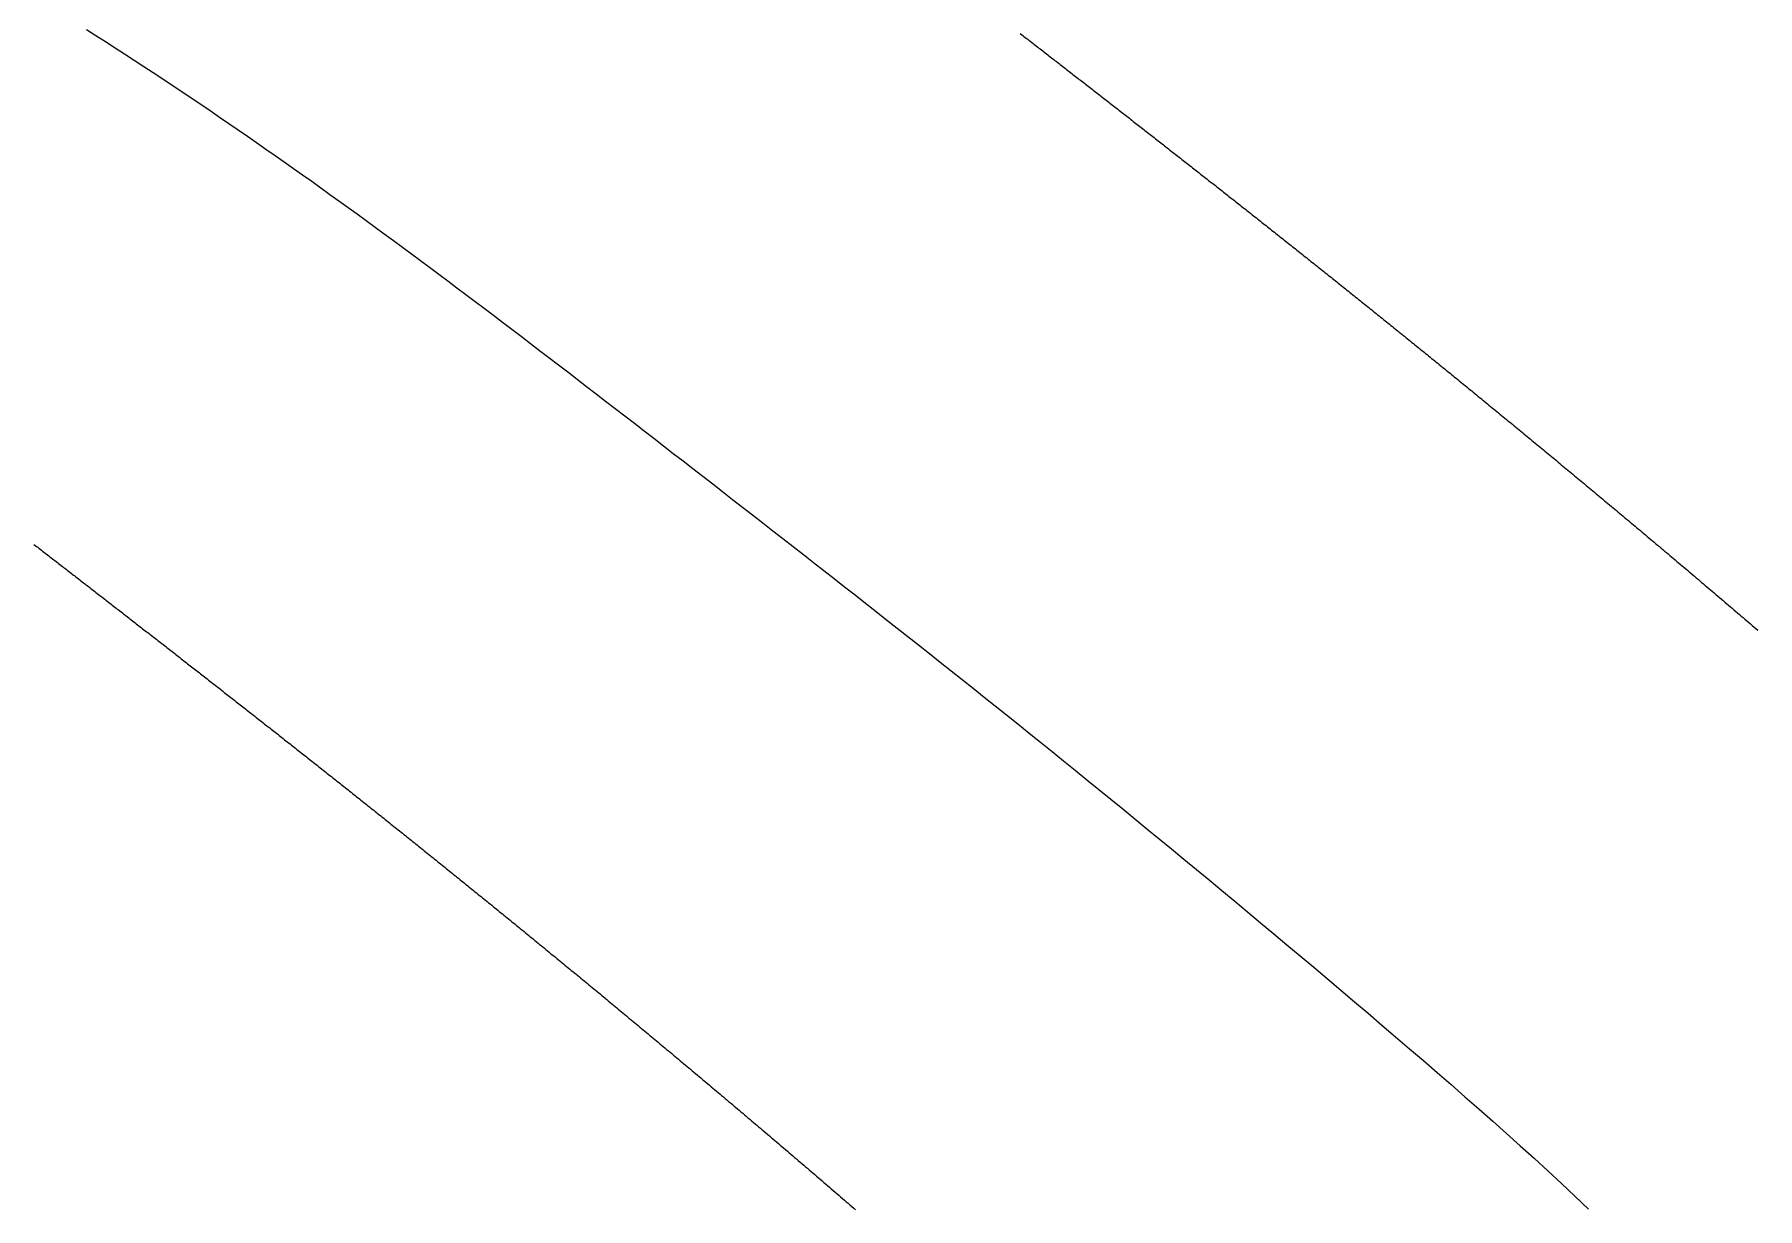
# Model space of a CAD drawing. Header units: inches. Extents: x 62745 to 64469, y 7520 to 8963.
# Drawn here: x 62837.559 to 62841.357, y 8075.834 to 8078.422 of the extents above; entities that cross this region are included whole.
import ezdxf

# ---------------------------------------------------------------- set-up
doc = ezdxf.new("R2010")
doc.units = ezdxf.units.IN
doc.header["$MEASUREMENT"] = 0
doc.layers.add('2', color=2, linetype='Continuous')

msp = doc.modelspace()

# ---------------------------------------------------------------- linework, layer by layer
at = {"layer": '2'}
for points in [[(62837.67355887, 8078.43318853), (62837.69454594, 8078.41988832), (62837.7155751, 8078.40647015), (62837.73663283, 8078.39294591), (62837.7577056, 8078.37932746), (62837.77877991, 8078.36562667), (62837.79984223, 8078.35185541), (62837.82087905, 8078.33802556), (62837.84187685, 8078.32414898), (62837.86282405, 8078.31023593), (62837.88371682, 8078.29629019), (62837.90455324, 8078.28231393), (62837.92533143, 8078.2683093), (62837.94604948, 8078.25427848), (62837.96670548, 8078.24022363), (62837.98729755, 8078.22614691), (62838.00782377, 8078.21205049), (62838.02828329, 8078.19793585), (62838.04867941, 8078.18380171), (62838.06901646, 8078.16964611), (62838.08929879, 8078.15546709), (62838.10953074, 8078.1412627), (62838.12971664, 8078.12703098), (62838.14986083, 8078.11276996), (62838.16996767, 8078.09847768), (62838.19004145, 8078.0841522), (62838.21008635, 8078.06979165), (62838.23010652, 8078.05539417), (62838.25010612, 8078.04095788), (62838.2700893, 8078.02648094), (62838.29006019, 8078.01196149), (62838.31002295, 8077.99739765), (62838.32998173, 8077.98278758), (62838.34994064, 8077.96812943), (62838.36990363, 8077.95342151), (62838.38987461, 8077.93866214), (62838.40985749, 8077.92384964), (62838.42985619, 8077.90898233), (62838.44987461, 8077.89405854), (62838.46991667, 8077.87907658), (62838.48998627, 8077.86403478), (62838.51008729, 8077.84893151), (62838.53022343, 8077.83376529), (62838.55039833, 8077.81853469), (62838.57061566, 8077.80323827), (62838.59087906, 8077.7878746), (62838.61119219, 8077.77244225), (62838.63155871, 8077.75693979), (62838.65198226, 8077.74136577), (62838.67246633, 8077.72571892), (62838.69301371, 8077.70999855), (62838.71362698, 8077.6942041), (62838.73430877, 8077.67833502), (62838.75506167, 8077.66239079), (62838.77588829, 8077.64637083), (62838.79679125, 8077.63027462), (62838.81777313, 8077.61410161), (62838.83883601, 8077.5978516), (62838.85997976, 8077.58152585), (62838.88120371, 8077.56512595), (62838.90250719, 8077.54865353), (62838.92388953, 8077.53211017), (62838.94535005, 8077.5154975), (62838.9668881, 8077.4988171), (62838.988503, 8077.4820706), (62839.0101941, 8077.46525927), (62839.03196086, 8077.44838308), (62839.05380275, 8077.4314417), (62839.07571924, 8077.41443477), (62839.0977098, 8077.39736194), (62839.11977392, 8077.38022288), (62839.14191106, 8077.36301722), (62839.1641207, 8077.34574463), (62839.1864029, 8077.32840423), (62839.20876003, 8077.31099304), (62839.23119508, 8077.29350757), (62839.25371101, 8077.27594432), (62839.27631078, 8077.25829978), (62839.29899737, 8077.24057046), (62839.32177374, 8077.22275285), (62839.34464286, 8077.20484346), (62839.36760785, 8077.18683867), (62839.39067243, 8077.16873441), (62839.41384046, 8077.15052648), (62839.43711581, 8077.13221069), (62839.46050235, 8077.11378286), (62839.48400395, 8077.09523878), (62839.50762447, 8077.07657428), (62839.53136778, 8077.05778517), (62839.55523774, 8077.03886723), (62839.57923823, 8077.01981629), (62839.6033731, 8077.00062814), (62839.62764623, 8076.98129859), (62839.65206148, 8076.96182342), (62839.67662271, 8076.94219845), (62839.70133379, 8076.92241946), (62839.72619859, 8076.90248228), (62839.75122096, 8076.88238269), (62839.77640472, 8076.86211652), (62839.80175366, 8076.8416796), (62839.8272716, 8076.82106777), (62839.85296234, 8076.80027684), (62839.87882967, 8076.77930265), (62839.90487741, 8076.75814103), (62839.93110936, 8076.73678781), (62839.95752931, 8076.71523881), (62839.98414097, 8076.69348993), (62840.01094805, 8076.67153703), (62840.03795427, 8076.649376), (62840.06516332, 8076.62700273), (62840.09257892, 8076.6044131), (62840.12020476, 8076.58160298), (62840.14804457, 8076.55856826), (62840.17610111, 8076.5353056), (62840.20437352, 8076.51181476), (62840.23285999, 8076.48809626), (62840.26155872, 8076.46415064), (62840.2904679, 8076.43997843), (62840.31958575, 8076.41558016), (62840.34891046, 8076.39095637), (62840.37844023, 8076.36610758), (62840.40816996, 8076.34103636), (62840.43808137, 8076.31575342), (62840.4681529, 8076.2902715), (62840.49836296, 8076.26460334), (62840.52869, 8076.23876167), (62840.55911242, 8076.21275924), (62840.58960867, 8076.18660879), (62840.62015716, 8076.16032305), (62840.65073694, 8076.13391145), (62840.68132944, 8076.10737013), (62840.71191673, 8076.08069191), (62840.74248085, 8076.05386962), (62840.77300387, 8076.02689608), (62840.80346782, 8075.99976411), (62840.83385478, 8075.97246653), (62840.86414679, 8075.94499617), (62840.89433039, 8075.91734162), (62840.92441004, 8075.88947453), (62840.95439467, 8075.86136232), (62840.98429324, 8075.83297241)], [(62839.73167993, 8078.42429724), (62839.73442201, 8078.42217209), (62839.73716519, 8078.42004598), (62839.73990948, 8078.41791891), (62839.7426549, 8078.41579088), (62839.74540144, 8078.41366187), (62839.74814911, 8078.41153189), (62839.75089793, 8078.40940093), (62839.75364789, 8078.40726898), (62839.756399, 8078.40513603), (62839.75915127, 8078.40300208), (62839.7619047, 8078.40086712), (62839.76465931, 8078.39873115), (62839.76741509, 8078.39659415), (62839.77017206, 8078.39445613), (62839.77293021, 8078.39231707), (62839.77568956, 8078.39017698), (62839.77845012, 8078.38803583), (62839.78121188, 8078.38589363), (62839.78397485, 8078.38375038), (62839.78673905, 8078.38160605), (62839.78950447, 8078.37946066), (62839.79227113, 8078.37731419), (62839.79503903, 8078.37516663), (62839.79780817, 8078.37301798), (62839.80057857, 8078.37086823), (62839.80335022, 8078.36871737), (62839.80612314, 8078.36656541), (62839.80889734, 8078.36441233), (62839.8116728, 8078.36225813), (62839.81444956, 8078.36010279), (62839.8172276, 8078.35794632), (62839.82000694, 8078.35578871), (62839.82278758, 8078.35362995), (62839.82556953, 8078.35147003), (62839.82835279, 8078.34930896), (62839.83113738, 8078.34714671), (62839.83392329, 8078.34498329), (62839.83671054, 8078.34281869), (62839.83949913, 8078.3406529), (62839.84228907, 8078.33848592), (62839.84508035, 8078.33631773), (62839.847873, 8078.33414835), (62839.85066701, 8078.33197774), (62839.8534624, 8078.32980592), (62839.85625916, 8078.32763288), (62839.8590573, 8078.3254586), (62839.86185684, 8078.32328309), (62839.86465777, 8078.32110632), (62839.86746011, 8078.31892831), (62839.87026386, 8078.31674904), (62839.87306902, 8078.31456851), (62839.8758756, 8078.31238671), (62839.87868361, 8078.31020363), (62839.88149306, 8078.30801927), (62839.88430395, 8078.30583362), (62839.88711628, 8078.30364667), (62839.88993007, 8078.30145842), (62839.89274531, 8078.29926886), (62839.89556202, 8078.29707798), (62839.89838021, 8078.29488579), (62839.90119987, 8078.29269226), (62839.90402102, 8078.2904974), (62839.90684365, 8078.2883012), (62839.90966779, 8078.28610365), (62839.91249343, 8078.28390474), (62839.91532057, 8078.28170447), (62839.91814923, 8078.27950283), (62839.92097942, 8078.27729981), (62839.92381113, 8078.2750954), (62839.92664438, 8078.27288961), (62839.92947916, 8078.27068241), (62839.93231549, 8078.26847381), (62839.93515338, 8078.26626379), (62839.93799282, 8078.26405236), (62839.94083383, 8078.26183949), (62839.94367641, 8078.2596252), (62839.94652057, 8078.25740945), (62839.94936631, 8078.25519226), (62839.95221364, 8078.25297362), (62839.95506256, 8078.2507535), (62839.95791309, 8078.24853192), (62839.96076523, 8078.24630886), (62839.96361898, 8078.24408431), (62839.96647435, 8078.24185827), (62839.96933134, 8078.23963073), (62839.97218997, 8078.23740168), (62839.97505024, 8078.23517112), (62839.97791216, 8078.23293903), (62839.98077572, 8078.23070542), (62839.98364094, 8078.22847027), (62839.98650783, 8078.22623357), (62839.98937639, 8078.22399533), (62839.99224662, 8078.22175552), (62839.99511853, 8078.21951416), (62839.99799213, 8078.21727121), (62840.00086743, 8078.21502669), (62840.00374443, 8078.21278059), (62840.00662313, 8078.21053288), (62840.00950355, 8078.20828358), (62840.01238569, 8078.20603267), (62840.01526955, 8078.20378014), (62840.01815514, 8078.20152599), (62840.02104248, 8078.1992702), (62840.02393155, 8078.19701278), (62840.02682238, 8078.19475372), (62840.02971496, 8078.192493), (62840.0326093, 8078.19023063), (62840.03550542, 8078.18796658), (62840.0384033, 8078.18570087), (62840.04130297, 8078.18343347), (62840.04420443, 8078.18116438), (62840.04710768, 8078.1788936), (62840.05001272, 8078.17662112), (62840.05291958, 8078.17434692), (62840.05582824, 8078.17207101), (62840.05873873, 8078.16979338), (62840.06165103, 8078.16751401), (62840.06456517, 8078.1652329), (62840.06748115, 8078.16295005), (62840.07039896, 8078.16066545), (62840.07331863, 8078.15837908), (62840.07624015, 8078.15609095), (62840.07916353, 8078.15380104), (62840.08208878, 8078.15150934), (62840.0850159, 8078.14921586), (62840.08794491, 8078.14692059), (62840.09087579, 8078.1446235), (62840.09380857, 8078.14232461), (62840.09674325, 8078.1400239), (62840.09967983, 8078.13772136), (62840.10261833, 8078.13541699), (62840.10555874, 8078.13311078), (62840.10850107, 8078.13080273), (62840.11144533, 8078.12849281), (62840.11439153, 8078.12618104), (62840.11733967, 8078.1238674), (62840.12028975, 8078.12155188), (62840.12324179, 8078.11923448), (62840.12619579, 8078.11691518), (62840.12915176, 8078.11459399), (62840.1321097, 8078.1122709), (62840.13506961, 8078.10994589), (62840.13803152, 8078.10761896), (62840.14099541, 8078.1052901), (62840.1439613, 8078.10295931), (62840.14692919, 8078.10062658), (62840.14989909, 8078.0982919), (62840.15287101, 8078.09595527), (62840.15584494, 8078.09361667), (62840.15882091, 8078.0912761), (62840.16179891, 8078.08893355), (62840.16477895, 8078.08658902), (62840.16776104, 8078.0842425), (62840.17074517, 8078.08189398), (62840.17373137, 8078.07954345), (62840.17671963, 8078.07719091), (62840.17970997, 8078.07483634), (62840.18270238, 8078.07247975), (62840.18569687, 8078.07012113), (62840.18869346, 8078.06776046), (62840.19169213, 8078.06539774), (62840.19469292, 8078.06303296), (62840.1976958, 8078.06066612), (62840.20070081, 8078.05829721), (62840.20370793, 8078.05592622), (62840.20671718, 8078.05355314), (62840.20972856, 8078.05117797), (62840.21274209, 8078.0488007), (62840.21575775, 8078.04642132), (62840.21877557, 8078.04403983), (62840.22179555, 8078.04165622), (62840.22481769, 8078.03927047), (62840.22784199, 8078.03688259), (62840.23086848, 8078.03449257), (62840.23389715, 8078.03210039), (62840.236928, 8078.02970606), (62840.23996105, 8078.02730956), (62840.2429963, 8078.02491088), (62840.24603376, 8078.02251003), (62840.24907343, 8078.02010699), (62840.25211532, 8078.01770176), (62840.25515943, 8078.01529432), (62840.25820578, 8078.01288468), (62840.26125436, 8078.01047282), (62840.26430519, 8078.00805873), (62840.26735826, 8078.00564242), (62840.2704136, 8078.00322386), (62840.27347119, 8078.00080307), (62840.27653106, 8077.99838002), (62840.27959319, 8077.99595471), (62840.28265761, 8077.99352713), (62840.28572432, 8077.99109728), (62840.28879332, 8077.98866515), (62840.29186462, 8077.98623073), (62840.29493822, 8077.98379401), (62840.29801414, 8077.981355), (62840.30109238, 8077.97891367), (62840.30417293, 8077.97647002), (62840.30725582, 8077.97402405), (62840.31034105, 8077.97157575), (62840.31342861, 8077.96912511), (62840.31651853, 8077.96667212), (62840.3196108, 8077.96421678), (62840.32270543, 8077.96175907), (62840.32580243, 8077.959299), (62840.32890181, 8077.95683656), (62840.33200356, 8077.95437173), (62840.3351077, 8077.95190451), (62840.33821423, 8077.9494349), (62840.34132316, 8077.94696288), (62840.34443449, 8077.94448845), (62840.34754823, 8077.9420116), (62840.35066439, 8077.93953233), (62840.35378297, 8077.93705062), (62840.35690399, 8077.93456647), (62840.36002743, 8077.93207988), (62840.36315332, 8077.92959083), (62840.36628166, 8077.92709931), (62840.36941244, 8077.92460533), (62840.37254569, 8077.92210887), (62840.37568141, 8077.91960993), (62840.3788196, 8077.9171085), (62840.38196026, 8077.91460457), (62840.38510341, 8077.91209813), (62840.38824905, 8077.90958919), (62840.39139719, 8077.90707772), (62840.39454783, 8077.90456372), (62840.39770098, 8077.90204719), (62840.40085664, 8077.89952812), (62840.40401483, 8077.8970065), (62840.40717555, 8077.89448232), (62840.41033879, 8077.89195558), (62840.41350458, 8077.88942627), (62840.41667292, 8077.88689439), (62840.4198438, 8077.88435991), (62840.42301725, 8077.88182285), (62840.42619326, 8077.87928319), (62840.42937184, 8077.87674092), (62840.432553, 8077.87419603), (62840.43573674, 8077.87164852), (62840.43892307, 8077.86909839), (62840.442112, 8077.86654562), (62840.44530353, 8077.86399021), (62840.44849766, 8077.86143215), (62840.45169441, 8077.85887143), (62840.45489378, 8077.85630804), (62840.45809578, 8077.85374199), (62840.46130041, 8077.85117325), (62840.46450768, 8077.84860183), (62840.46771759, 8077.84602772), (62840.47093016, 8077.8434509), (62840.47414538, 8077.84087138), (62840.47736327, 8077.83828914), (62840.48058382, 8077.83570418), (62840.48380705, 8077.83311649), (62840.48703297, 8077.83052607), (62840.49026157, 8077.8279329), (62840.49349286, 8077.82533698), (62840.49672686, 8077.8227383), (62840.49996356, 8077.82013685), (62840.50320298, 8077.81753263), (62840.50644512, 8077.81492563), (62840.50968998, 8077.81231585), (62840.51293757, 8077.80970326), (62840.5161879, 8077.80708788), (62840.51944097, 8077.80446969), (62840.52269679, 8077.80184868), (62840.52595537, 8077.79922485), (62840.52921671, 8077.79659819), (62840.53248082, 8077.79396869), (62840.53574771, 8077.79133634), (62840.53901737, 8077.78870114), (62840.54228982, 8077.78606309), (62840.54556507, 8077.78342216), (62840.54884311, 8077.78077836), (62840.55212396, 8077.77813168), (62840.55540762, 8077.77548211), (62840.5586941, 8077.77282965), (62840.56198341, 8077.77017428), (62840.56527554, 8077.767516), (62840.56857051, 8077.7648548), (62840.57186832, 8077.76219068), (62840.57516898, 8077.75952363), (62840.5784725, 8077.75685364), (62840.58177888, 8077.7541807), (62840.58508812, 8077.75150481), (62840.58840024, 8077.74882595), (62840.59171523, 8077.74614413), (62840.59503312, 8077.74345934), (62840.59835389, 8077.74077156), (62840.60167756, 8077.73808079), (62840.60500414, 8077.73538702), (62840.60833363, 8077.73269025), (62840.61166603, 8077.72999047), (62840.61500136, 8077.72728767), (62840.61833961, 8077.72458184), (62840.6216808, 8077.72187298), (62840.62502493, 8077.71916108), (62840.62837201, 8077.71644613), (62840.63172204, 8077.71372813), (62840.63507504, 8077.71100706), (62840.63843099, 8077.70828293), (62840.64178992, 8077.70555571), (62840.64515183, 8077.70282542), (62840.64851673, 8077.70009203), (62840.65188461, 8077.69735555), (62840.65525549, 8077.69461596), (62840.65862937, 8077.69187325), (62840.66200627, 8077.68912743), (62840.66538617, 8077.68637848), (62840.6687691, 8077.68362639), (62840.67215506, 8077.68087117), (62840.67554405, 8077.67811279), (62840.67893608, 8077.67535126), (62840.68233116, 8077.67258656), (62840.68572929, 8077.6698187), (62840.68913047, 8077.66704765), (62840.69253473, 8077.66427342), (62840.69594205, 8077.661496), (62840.69935245, 8077.65871538), (62840.70276593, 8077.65593155), (62840.70618251, 8077.65314451), (62840.70960217, 8077.65035425), (62840.71302494, 8077.64756076), (62840.71645082, 8077.64476403), (62840.71987981, 8077.64196406), (62840.72331193, 8077.63916084), (62840.72674717, 8077.63635436), (62840.73018554, 8077.63354462), (62840.73362705, 8077.6307316), (62840.7370717, 8077.62791531), (62840.74051951, 8077.62509573), (62840.74397047, 8077.62227286), (62840.7474246, 8077.61944668), (62840.75088189, 8077.6166172), (62840.75434237, 8077.6137844), (62840.75780602, 8077.61094828), (62840.76127286, 8077.60810883), (62840.7647429, 8077.60526605), (62840.76821614, 8077.60241991), (62840.77169258, 8077.59957043), (62840.77517223, 8077.59671759), (62840.77865511, 8077.59386138), (62840.78214121, 8077.5910018), (62840.78563054, 8077.58813884), (62840.78912311, 8077.5852725), (62840.79261892, 8077.58240275), (62840.79611799, 8077.57952961), (62840.79962031, 8077.57665305), (62840.80312589, 8077.57377308), (62840.80663474, 8077.57088969), (62840.81014686, 8077.56800286), (62840.81366226, 8077.5651126), (62840.81718096, 8077.56221889), (62840.82070294, 8077.55932173), (62840.82422822, 8077.55642111), (62840.82775681, 8077.55351702), (62840.83128871, 8077.55060946), (62840.83482393, 8077.54769841), (62840.83836247, 8077.54478388), (62840.84190435, 8077.54186585), (62840.84544956, 8077.53894432), (62840.84899811, 8077.53601927), (62840.85255001, 8077.53309071), (62840.85610526, 8077.53015863), (62840.85966388, 8077.52722301), (62840.86322586, 8077.52428385), (62840.86679121, 8077.52134115), (62840.87035995, 8077.51839489), (62840.87393207, 8077.51544507), (62840.87750758, 8077.51249168), (62840.88108649, 8077.50953472), (62840.88466881, 8077.50657417), (62840.88825453, 8077.50361004), (62840.89184367, 8077.5006423), (62840.89543624, 8077.49767096), (62840.89903223, 8077.49469601), (62840.90263166, 8077.49171745), (62840.90623453, 8077.48873525), (62840.90984084, 8077.48574942), (62840.91345061, 8077.48275995), (62840.91706384, 8077.47976684), (62840.92068054, 8077.47677006), (62840.92430071, 8077.47376963), (62840.92792435, 8077.47076553), (62840.93155148, 8077.46775775), (62840.9351821, 8077.46474628), (62840.93881622, 8077.46173113), (62840.94245384, 8077.45871227), (62840.94609497, 8077.45568971), (62840.94973961, 8077.45266344), (62840.95338778, 8077.44963344), (62840.95703947, 8077.44659972), (62840.9606947, 8077.44356227), (62840.96435347, 8077.44052107), (62840.96801578, 8077.43747612), (62840.97168165, 8077.43442742), (62840.97535107, 8077.43137495), (62840.97902406, 8077.42831872), (62840.98270062, 8077.4252587), (62840.98638075, 8077.4221949), (62840.99006447, 8077.41912731), (62840.99375178, 8077.41605591), (62840.99744269, 8077.41298071), (62841.00113719, 8077.4099017), (62841.0048353, 8077.40681886), (62841.00853703, 8077.4037322), (62841.01224238, 8077.4006417), (62841.01595135, 8077.39754735), (62841.01966396, 8077.39444916), (62841.02338021, 8077.39134711), (62841.0271001, 8077.38824119), (62841.03082364, 8077.3851314), (62841.03455084, 8077.38201774), (62841.0382817, 8077.37890018), (62841.04201623, 8077.37577873), (62841.04575443, 8077.37265339), (62841.04949632, 8077.36952413), (62841.0532419, 8077.36639096), (62841.05699117, 8077.36325386), (62841.06074414, 8077.36011284), (62841.06450082, 8077.35696787), (62841.06826121, 8077.35381897), (62841.07202532, 8077.35066611), (62841.07579316, 8077.34750929), (62841.07956472, 8077.34434851), (62841.08334002, 8077.34118375), (62841.08711907, 8077.33801501), (62841.09090187, 8077.33484229), (62841.09468842, 8077.33166557), (62841.09847874, 8077.32848485), (62841.10227282, 8077.32530012), (62841.10607068, 8077.32211137), (62841.10987231, 8077.3189186), (62841.11367774, 8077.31572179), (62841.11748696, 8077.31252095), (62841.12129997, 8077.30931606), (62841.1251168, 8077.30610712), (62841.12893743, 8077.30289412), (62841.13276188, 8077.29967705), (62841.13659015, 8077.2964559), (62841.14042225, 8077.29323066), (62841.14425818, 8077.29000133), (62841.14809795, 8077.28676789), (62841.15194157, 8077.28353034), (62841.15578904, 8077.28028867), (62841.15964036, 8077.27704286), (62841.16349553, 8077.27379291), (62841.16735457, 8077.27053879), (62841.17121747, 8077.26728049), (62841.17508423, 8077.26401801), (62841.17895487, 8077.26075132), (62841.18282937, 8077.25748041), (62841.18670776, 8077.25420527), (62841.19059002, 8077.25092588), (62841.19447616, 8077.24764223), (62841.19836619, 8077.2443543), (62841.20226011, 8077.24106208), (62841.20615791, 8077.23776555), (62841.21005961, 8077.2344647), (62841.21396521, 8077.23115951), (62841.2178747, 8077.22784997), (62841.22178809, 8077.22453606), (62841.22570538, 8077.22121776), (62841.22962658, 8077.21789506), (62841.23355169, 8077.21456796), (62841.23748071, 8077.21123642), (62841.24141365, 8077.20790043), (62841.2453505, 8077.20455999), (62841.24929127, 8077.20121508), (62841.25323596, 8077.19786567), (62841.25718458, 8077.19451176), (62841.26113713, 8077.19115332), (62841.2650936, 8077.18779036), (62841.26905401, 8077.18442284), (62841.27301835, 8077.18105075), (62841.27698663, 8077.17767409), (62841.28095886, 8077.17429283), (62841.28493502, 8077.17090695), (62841.28891514, 8077.16751645), (62841.2928992, 8077.16412131), (62841.29688721, 8077.16072151), (62841.30087918, 8077.15731704), (62841.3048751, 8077.15390789), (62841.30887499, 8077.15049403), (62841.31287884, 8077.14707545), (62841.31688665, 8077.14365214), (62841.32089843, 8077.14022408), (62841.32491418, 8077.13679126), (62841.32893391, 8077.13335366), (62841.33295761, 8077.12991127), (62841.33698529, 8077.12646407), (62841.34101695, 8077.12301204), (62841.34505259, 8077.11955518), (62841.34909222, 8077.11609346), (62841.35313584, 8077.11262688), (62841.35718346, 8077.1091554)], [(62837.5578932, 8077.29810849), (62837.56060067, 8077.29601433), (62837.56330901, 8077.29391933), (62837.56601823, 8077.29182349), (62837.56872834, 8077.28972682), (62837.57143934, 8077.2876293), (62837.57415125, 8077.28553094), (62837.57686407, 8077.28343173), (62837.5795778, 8077.28133166), (62837.58229245, 8077.27923075), (62837.58500803, 8077.27712898), (62837.58772455, 8077.27502634), (62837.590442, 8077.27292285), (62837.59316041, 8077.27081848), (62837.59587977, 8077.26871325), (62837.5986001, 8077.26660715), (62837.60132139, 8077.26450017), (62837.60404366, 8077.26239231), (62837.60676691, 8077.26028358), (62837.60949116, 8077.25817396), (62837.61221639, 8077.25606345), (62837.61494263, 8077.25395205), (62837.61766988, 8077.25183976), (62837.62039814, 8077.24972657), (62837.62312743, 8077.24761249), (62837.62585774, 8077.2454975), (62837.6285891, 8077.24338161), (62837.63132149, 8077.24126481), (62837.63405493, 8077.23914709), (62837.63678943, 8077.23702846), (62837.63952499, 8077.23490891), (62837.64226162, 8077.23278844), (62837.64499933, 8077.23066704), (62837.64773812, 8077.22854471), (62837.65047799, 8077.22642145), (62837.65321896, 8077.22429724), (62837.65596104, 8077.22217209), (62837.65870422, 8077.22004598), (62837.66144851, 8077.21791891), (62837.66419393, 8077.21579088), (62837.66694047, 8077.21366187), (62837.66968814, 8077.21153189), (62837.67243696, 8077.20940093), (62837.67518692, 8077.20726898), (62837.67793803, 8077.20513603), (62837.6806903, 8077.20300208), (62837.68344373, 8077.20086712), (62837.68619834, 8077.19873115), (62837.68895412, 8077.19659415), (62837.69171109, 8077.19445613), (62837.69446924, 8077.19231707), (62837.69722859, 8077.19017698), (62837.69998915, 8077.18803583), (62837.70275091, 8077.18589363), (62837.70551388, 8077.18375038), (62837.70827808, 8077.18160605), (62837.71104351, 8077.17946066), (62837.71381016, 8077.17731419), (62837.71657806, 8077.17516663), (62837.7193472, 8077.17301798), (62837.7221176, 8077.17086823), (62837.72488926, 8077.16871737), (62837.72766218, 8077.16656541), (62837.73043637, 8077.16441233), (62837.73321183, 8077.16225813), (62837.73598859, 8077.16010279), (62837.73876663, 8077.15794632), (62837.74154597, 8077.15578871), (62837.74432661, 8077.15362995), (62837.74710856, 8077.15147003), (62837.74989182, 8077.14930896), (62837.75267641, 8077.14714671), (62837.75546232, 8077.14498329), (62837.75824957, 8077.14281869), (62837.76103816, 8077.1406529), (62837.7638281, 8077.13848592), (62837.76661938, 8077.13631773), (62837.76941203, 8077.13414835), (62837.77220604, 8077.13197774), (62837.77500143, 8077.12980592), (62837.77779819, 8077.12763288), (62837.78059634, 8077.1254586), (62837.78339587, 8077.12328309), (62837.78619681, 8077.12110632), (62837.78899914, 8077.11892831), (62837.79180289, 8077.11674904), (62837.79460805, 8077.11456851), (62837.79741463, 8077.11238671), (62837.80022264, 8077.11020363), (62837.80303209, 8077.10801927), (62837.80584298, 8077.10583362), (62837.80865531, 8077.10364667), (62837.8114691, 8077.10145842), (62837.81428434, 8077.09926886), (62837.81710105, 8077.09707798), (62837.81991924, 8077.09488579), (62837.8227389, 8077.09269226), (62837.82556005, 8077.0904974), (62837.82838268, 8077.0883012), (62837.83120682, 8077.08610365), (62837.83403246, 8077.08390474), (62837.8368596, 8077.08170447), (62837.83968827, 8077.07950283), (62837.84251845, 8077.07729981), (62837.84535016, 8077.0750954), (62837.84818341, 8077.07288961), (62837.85101819, 8077.07068241), (62837.85385453, 8077.06847381), (62837.85669241, 8077.06626379), (62837.85953185, 8077.06405236), (62837.86237286, 8077.06183949), (62837.86521544, 8077.0596252), (62837.8680596, 8077.05740945), (62837.87090534, 8077.05519226), (62837.87375267, 8077.05297362), (62837.87660159, 8077.0507535), (62837.87945212, 8077.04853192), (62837.88230426, 8077.04630886), (62837.88515801, 8077.04408431), (62837.88801338, 8077.04185827), (62837.89087037, 8077.03963073), (62837.893729, 8077.03740168), (62837.89658927, 8077.03517112), (62837.89945119, 8077.03293903), (62837.90231475, 8077.03070542), (62837.90517997, 8077.02847027), (62837.90804686, 8077.02623357), (62837.91091542, 8077.02399533), (62837.91378565, 8077.02175552), (62837.91665756, 8077.01951416), (62837.91953117, 8077.01727121), (62837.92240646, 8077.01502669), (62837.92528346, 8077.01278059), (62837.92816217, 8077.01053288), (62837.93104258, 8077.00828358), (62837.93392472, 8077.00603267), (62837.93680858, 8077.00378014), (62837.93969418, 8077.00152599), (62837.94258151, 8076.9992702), (62837.94547058, 8076.99701278), (62837.94836141, 8076.99475372), (62837.95125399, 8076.992493), (62837.95414833, 8076.99023063), (62837.95704445, 8076.98796658), (62837.95994233, 8076.98570087), (62837.962842, 8076.98343347), (62837.96574346, 8076.98116438), (62837.96864671, 8076.9788936), (62837.97155175, 8076.97662112), (62837.97445861, 8076.97434692), (62837.97736727, 8076.97207101), (62837.98027776, 8076.96979338), (62837.98319006, 8076.96751401), (62837.9861042, 8076.9652329), (62837.98902018, 8076.96295005), (62837.99193799, 8076.96066545), (62837.99485766, 8076.95837908), (62837.99777918, 8076.95609095), (62838.00070256, 8076.95380104), (62838.00362781, 8076.95150934), (62838.00655493, 8076.94921586), (62838.00948394, 8076.94692059), (62838.01241482, 8076.9446235), (62838.0153476, 8076.94232461), (62838.01828228, 8076.9400239), (62838.02121887, 8076.93772136), (62838.02415736, 8076.93541699), (62838.02709777, 8076.93311078), (62838.0300401, 8076.93080273), (62838.03298436, 8076.92849281), (62838.03593056, 8076.92618104), (62838.0388787, 8076.9238674), (62838.04182879, 8076.92155188), (62838.04478083, 8076.91923448), (62838.04773482, 8076.91691518), (62838.05069079, 8076.91459399), (62838.05364873, 8076.9122709), (62838.05660865, 8076.90994589), (62838.05957055, 8076.90761896), (62838.06253444, 8076.9052901), (62838.06550033, 8076.90295931), (62838.06846822, 8076.90062658), (62838.07143812, 8076.8982919), (62838.07441004, 8076.89595527), (62838.07738397, 8076.89361667), (62838.08035994, 8076.8912761), (62838.08333794, 8076.88893355), (62838.08631798, 8076.88658902), (62838.08930007, 8076.8842425), (62838.09228421, 8076.88189398), (62838.0952704, 8076.87954345), (62838.09825867, 8076.87719091), (62838.101249, 8076.87483634), (62838.10424141, 8076.87247975), (62838.1072359, 8076.87012113), (62838.11023249, 8076.86776046), (62838.11323117, 8076.86539774), (62838.11623195, 8076.86303296), (62838.11923484, 8076.86066612), (62838.12223984, 8076.85829721), (62838.12524696, 8076.85592622), (62838.12825621, 8076.85355314), (62838.1312676, 8076.85117797), (62838.13428112, 8076.8488007), (62838.13729678, 8076.84642132), (62838.1403146, 8076.84403983), (62838.14333458, 8076.84165622), (62838.14635672, 8076.83927047), (62838.14938102, 8076.83688259), (62838.15240751, 8076.83449257), (62838.15543618, 8076.83210039), (62838.15846703, 8076.82970606), (62838.16150008, 8076.82730956), (62838.16453533, 8076.82491088), (62838.16757279, 8076.82251003), (62838.17061246, 8076.82010699), (62838.17365435, 8076.81770176), (62838.17669846, 8076.81529432), (62838.17974481, 8076.81288468), (62838.18279339, 8076.81047282), (62838.18584422, 8076.80805873), (62838.18889729, 8076.80564242), (62838.19195263, 8076.80322386), (62838.19501022, 8076.80080307), (62838.19807009, 8076.79838002), (62838.20113223, 8076.79595471), (62838.20419665, 8076.79352713), (62838.20726335, 8076.79109728), (62838.21033235, 8076.78866515), (62838.21340365, 8076.78623073), (62838.21647726, 8076.78379401), (62838.21955317, 8076.781355), (62838.22263141, 8076.77891367), (62838.22571196, 8076.77647002), (62838.22879485, 8076.77402405), (62838.23188008, 8076.77157575), (62838.23496765, 8076.76912511), (62838.23805756, 8076.76667212), (62838.24114983, 8076.76421678), (62838.24424447, 8076.76175907), (62838.24734146, 8076.759299), (62838.25044084, 8076.75683656), (62838.25354259, 8076.75437173), (62838.25664673, 8076.75190451), (62838.25975326, 8076.7494349), (62838.26286219, 8076.74696288), (62838.26597352, 8076.74448845), (62838.26908726, 8076.7420116), (62838.27220342, 8076.73953233), (62838.275322, 8076.73705062), (62838.27844302, 8076.73456647), (62838.28156646, 8076.73207988), (62838.28469235, 8076.72959083), (62838.28782069, 8076.72709931), (62838.29095148, 8076.72460533), (62838.29408472, 8076.72210887), (62838.29722044, 8076.71960993), (62838.30035863, 8076.7171085), (62838.30349929, 8076.71460457), (62838.30664244, 8076.71209813), (62838.30978808, 8076.70958919), (62838.31293622, 8076.70707772), (62838.31608686, 8076.70456372), (62838.31924001, 8076.70204719), (62838.32239568, 8076.69952812), (62838.32555386, 8076.6970065), (62838.32871458, 8076.69448232), (62838.33187782, 8076.69195558), (62838.33504361, 8076.68942627), (62838.33821195, 8076.68689439), (62838.34138283, 8076.68435991), (62838.34455628, 8076.68182285), (62838.34773229, 8076.67928319), (62838.35091087, 8076.67674092), (62838.35409203, 8076.67419603), (62838.35727577, 8076.67164852), (62838.3604621, 8076.66909839), (62838.36365103, 8076.66654562), (62838.36684256, 8076.66399021), (62838.37003669, 8076.66143215), (62838.37323344, 8076.65887143), (62838.37643282, 8076.65630804), (62838.37963481, 8076.65374199), (62838.38283944, 8076.65117325), (62838.38604671, 8076.64860183), (62838.38925663, 8076.64602772), (62838.39246919, 8076.6434509), (62838.39568441, 8076.64087138), (62838.3989023, 8076.63828914), (62838.40212285, 8076.63570418), (62838.40534609, 8076.63311649), (62838.408572, 8076.63052607), (62838.4118006, 8076.6279329), (62838.4150319, 8076.62533698), (62838.41826589, 8076.6227383), (62838.4215026, 8076.62013685), (62838.42474201, 8076.61753263), (62838.42798415, 8076.61492563), (62838.43122901, 8076.61231585), (62838.4344766, 8076.60970326), (62838.43772693, 8076.60708788), (62838.44098, 8076.60446969), (62838.44423582, 8076.60184868), (62838.4474944, 8076.59922485), (62838.45075574, 8076.59659819), (62838.45401985, 8076.59396869), (62838.45728674, 8076.59133634), (62838.4605564, 8076.58870114), (62838.46382885, 8076.58606309), (62838.4671041, 8076.58342216), (62838.47038214, 8076.58077836), (62838.47366299, 8076.57813168), (62838.47694666, 8076.57548211), (62838.48023313, 8076.57282965), (62838.48352244, 8076.57017428), (62838.48681457, 8076.567516), (62838.49010954, 8076.5648548), (62838.49340735, 8076.56219068), (62838.49670801, 8076.55952363), (62838.50001153, 8076.55685364), (62838.50331791, 8076.5541807), (62838.50662715, 8076.55150481), (62838.50993927, 8076.54882595), (62838.51325426, 8076.54614413), (62838.51657215, 8076.54345934), (62838.51989292, 8076.54077156), (62838.52321659, 8076.53808079), (62838.52654317, 8076.53538702), (62838.52987266, 8076.53269025), (62838.53320506, 8076.52999047), (62838.53654039, 8076.52728767), (62838.53987864, 8076.52458184), (62838.54321983, 8076.52187298), (62838.54656396, 8076.51916108), (62838.54991104, 8076.51644613), (62838.55326107, 8076.51372813), (62838.55661407, 8076.51100706), (62838.55997002, 8076.50828293), (62838.56332896, 8076.50555571), (62838.56669086, 8076.50282542), (62838.57005576, 8076.50009203), (62838.57342364, 8076.49735555), (62838.57679452, 8076.49461596), (62838.5801684, 8076.49187325), (62838.5835453, 8076.48912743), (62838.5869252, 8076.48637848), (62838.59030813, 8076.48362639), (62838.59369409, 8076.48087117), (62838.59708308, 8076.47811279), (62838.60047511, 8076.47535126), (62838.60387019, 8076.47258656), (62838.60726832, 8076.4698187), (62838.61066951, 8076.46704765), (62838.61407376, 8076.46427342), (62838.61748108, 8076.461496), (62838.62089148, 8076.45871538), (62838.62430496, 8076.45593155), (62838.62772154, 8076.45314451), (62838.63114121, 8076.45035425), (62838.63456398, 8076.44756076), (62838.63798985, 8076.44476403), (62838.64141885, 8076.44196406), (62838.64485096, 8076.43916084), (62838.6482862, 8076.43635436), (62838.65172457, 8076.43354462), (62838.65516608, 8076.4307316), (62838.65861073, 8076.42791531), (62838.66205854, 8076.42509573), (62838.6655095, 8076.42227286), (62838.66896363, 8076.41944668), (62838.67242092, 8076.4166172), (62838.6758814, 8076.4137844), (62838.67934505, 8076.41094828), (62838.68281189, 8076.40810883), (62838.68628193, 8076.40526605), (62838.68975517, 8076.40241991), (62838.69323161, 8076.39957043), (62838.69671127, 8076.39671759), (62838.70019414, 8076.39386138), (62838.70368024, 8076.3910018), (62838.70716957, 8076.38813884), (62838.71066214, 8076.3852725), (62838.71415796, 8076.38240275), (62838.71765702, 8076.37952961), (62838.72115934, 8076.37665305), (62838.72466492, 8076.37377308), (62838.72817377, 8076.37088969), (62838.73168589, 8076.36800286), (62838.7352013, 8076.3651126), (62838.73871999, 8076.36221889), (62838.74224197, 8076.35932173), (62838.74576725, 8076.35642111), (62838.74929584, 8076.35351702), (62838.75282774, 8076.35060946), (62838.75636296, 8076.34769841), (62838.75990151, 8076.34478388), (62838.76344338, 8076.34186585), (62838.76698859, 8076.33894432), (62838.77053714, 8076.33601927), (62838.77408904, 8076.33309071), (62838.77764429, 8076.33015863), (62838.78120291, 8076.32722301), (62838.78476489, 8076.32428385), (62838.78833024, 8076.32134115), (62838.79189898, 8076.31839489), (62838.7954711, 8076.31544507), (62838.79904661, 8076.31249168), (62838.80262552, 8076.30953472), (62838.80620784, 8076.30657417), (62838.80979356, 8076.30361004), (62838.8133827, 8076.3006423), (62838.81697527, 8076.29767096), (62838.82057126, 8076.29469601), (62838.82417069, 8076.29171745), (62838.82777356, 8076.28873525), (62838.83137987, 8076.28574942), (62838.83498964, 8076.28275995), (62838.83860287, 8076.27976684), (62838.84221957, 8076.27677006), (62838.84583974, 8076.27376963), (62838.84946338, 8076.27076553), (62838.85309051, 8076.26775775), (62838.85672113, 8076.26474628), (62838.86035525, 8076.26173113), (62838.86399287, 8076.25871227), (62838.867634, 8076.25568971), (62838.87127864, 8076.25266344), (62838.87492681, 8076.24963344), (62838.8785785, 8076.24659972), (62838.88223373, 8076.24356227), (62838.8858925, 8076.24052107), (62838.88955481, 8076.23747612), (62838.89322068, 8076.23442742), (62838.8968901, 8076.23137495), (62838.90056309, 8076.22831872), (62838.90423965, 8076.2252587), (62838.90791978, 8076.2221949), (62838.9116035, 8076.21912731), (62838.91529081, 8076.21605591), (62838.91898172, 8076.21298071), (62838.92267622, 8076.2099017), (62838.92637434, 8076.20681886), (62838.93007606, 8076.2037322), (62838.93378141, 8076.2006417), (62838.93749038, 8076.19754735), (62838.94120299, 8076.19444916), (62838.94491924, 8076.19134711), (62838.94863913, 8076.18824119), (62838.95236267, 8076.1851314), (62838.95608987, 8076.18201774), (62838.95982073, 8076.17890018), (62838.96355526, 8076.17577873), (62838.96729347, 8076.17265339), (62838.97103535, 8076.16952413), (62838.97478093, 8076.16639096), (62838.9785302, 8076.16325386), (62838.98228317, 8076.16011284), (62838.98603985, 8076.15696787), (62838.98980024, 8076.15381897), (62838.99356435, 8076.15066611), (62838.99733219, 8076.14750929), (62839.00110375, 8076.14434851), (62839.00487906, 8076.14118375), (62839.0086581, 8076.13801501), (62839.0124409, 8076.13484229), (62839.01622745, 8076.13166557), (62839.02001777, 8076.12848485), (62839.02381185, 8076.12530012), (62839.02760971, 8076.12211137), (62839.03141135, 8076.1189186), (62839.03521677, 8076.11572179), (62839.03902599, 8076.11252095), (62839.04283901, 8076.10931606), (62839.04665583, 8076.10610712), (62839.05047646, 8076.10289412), (62839.05430091, 8076.09967705), (62839.05812918, 8076.0964559), (62839.06196128, 8076.09323066), (62839.06579721, 8076.09000133), (62839.06963699, 8076.08676789), (62839.0734806, 8076.08353034), (62839.07732807, 8076.08028867), (62839.08117939, 8076.07704286), (62839.08503456, 8076.07379291), (62839.0888936, 8076.07053879), (62839.0927565, 8076.06728049), (62839.09662326, 8076.06401801), (62839.1004939, 8076.06075132), (62839.1043684, 8076.05748041), (62839.10824679, 8076.05420527), (62839.11212905, 8076.05092588), (62839.1160152, 8076.04764223), (62839.11990522, 8076.0443543), (62839.12379914, 8076.04106208), (62839.12769695, 8076.03776555), (62839.13159864, 8076.0344647), (62839.13550424, 8076.03115951), (62839.13941373, 8076.02784997), (62839.14332712, 8076.02453606), (62839.14724441, 8076.02121776), (62839.15116561, 8076.01789506), (62839.15509072, 8076.01456796), (62839.15901974, 8076.01123642), (62839.16295268, 8076.00790043), (62839.16688953, 8076.00455999), (62839.1708303, 8076.00121508), (62839.17477499, 8075.99786567), (62839.17872361, 8075.99451176), (62839.18267616, 8075.99115332), (62839.18663263, 8075.98779036), (62839.19059304, 8075.98442284), (62839.19455738, 8075.98105075), (62839.19852566, 8075.97767409), (62839.20249789, 8075.97429283), (62839.20647405, 8075.97090695), (62839.21045417, 8075.96751645), (62839.21443823, 8075.96412131), (62839.21842624, 8075.96072151), (62839.22241821, 8075.95731704), (62839.22641414, 8075.95390789), (62839.23041402, 8075.95049403), (62839.23441787, 8075.94707545), (62839.23842568, 8075.94365214), (62839.24243746, 8075.94022408), (62839.24645321, 8075.93679126), (62839.25047294, 8075.93335366), (62839.25449664, 8075.92991127), (62839.25852432, 8075.92646407), (62839.26255598, 8075.92301204), (62839.26659162, 8075.91955518), (62839.27063125, 8075.91609346), (62839.27467487, 8075.91262688), (62839.27872249, 8075.9091554), (62839.2827741, 8075.90567903), (62839.2868297, 8075.90219775), (62839.29088931, 8075.89871153), (62839.29495292, 8075.89522037), (62839.29902053, 8075.89172425), (62839.30309215, 8075.88822315), (62839.30716778, 8075.88471704), (62839.31124741, 8075.88120592), (62839.31533105, 8075.87768975), (62839.3194187, 8075.87416852), (62839.32351035, 8075.8706422), (62839.32760602, 8075.86711079), (62839.33170569, 8075.86357424), (62839.33580936, 8075.86003253), (62839.33991702, 8075.85648562), (62839.34402867, 8075.85293345), (62839.34814428, 8075.84937599), (62839.35226386, 8075.8458132), (62839.3563874, 8075.84224504), (62839.36051488, 8075.83867146), (62839.3646463, 8075.83509243), (62839.36878165, 8075.83150789)]]:
    msp.add_lwpolyline(points, dxfattribs=at)

doc.saveas('drawing.dxf')
